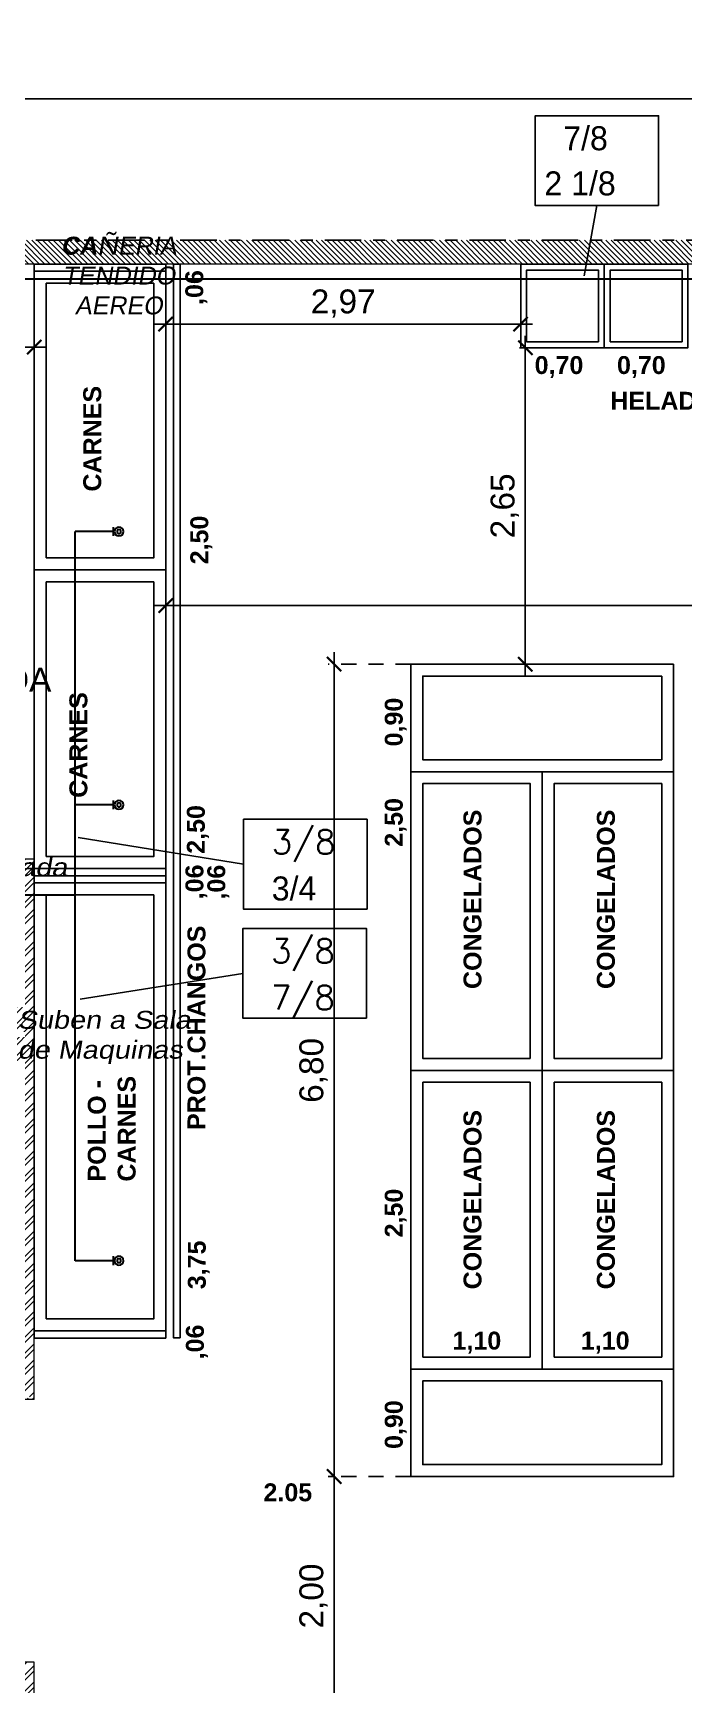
# Model space of a CAD drawing. Header units: metres. Extents: x 1093 to 1459, y -137 to 62.
# Drawn here: x 1280.34 to 1285.79, y -12.56 to 1.27 of the extents above; entities that cross this region are included whole.
import ezdxf

# ---------------------------------------------------------------- set-up
doc = ezdxf.new("R2010")
doc.units = ezdxf.units.M
doc.header["$LTSCALE"] = 0.508
doc.header["$PDMODE"] = 1
doc.header["$PDSIZE"] = -2
doc.linetypes.add('ACAD_ISO10W100', pattern=[18, 12, -3, 0, -3])
doc.linetypes.add('HIDDEN', pattern=[0.375, 0.25, -0.125])
doc.layers.get('0').update_dxf_attribs({"color": 9})
doc.layers.get('Defpoints').update_dxf_attribs({"color": 9})
for name, color, linetype in [('1-EJES', 9, 'ACAD_ISO10W100'), ('2-texto', 9, 'Continuous'), ('3-muros', 9, 'Continuous'), ('3-tabiques', 9, 'Continuous'), ('7-artef', 9, 'Continuous'), ('7-equipamiento', 9, 'Continuous'), ('8-cota equipam.', 9, 'Continuous'), ('8-cotas-100', 9, 'Continuous'), ('9-Hatch', 9, 'Continuous'), ('9-Hatch existente', 9, 'Continuous'), ('IFA-MEDIA 02', 40, 'Continuous'), ('IFA-TEXTOS', 70, 'Continuous')]:
    doc.layers.add(name, color=color, linetype=linetype)
doc.layers.add('IFA-MEDIA 01', color=30, linetype='Continuous', lineweight=30)
doc.styles.add('ARIAL', font='arial.ttf', dxfattribs={"width": 1.15, "oblique": 10})
doc.styles.add('Helvetica (bold)', font='')
doc.styles.add('swiss', font='swissel.ttf')
doc.styles.get('Helvetica (bold)').set_extended_font_data('Helvetica', bold=True)
doc.dimstyles.new('dim-100', dxfattribs={"dimtxt": 0.2, "dimasz": 0.12, "dimexe": 0.05, "dimexo": 0, "dimgap": 0.05, "dimtad": 1, "dimzin": 4, "dimtxsty": 'swiss', "dimblk": 'ARCHTICK', "dimcen": 0.5, "dimdle": 0.1, "dimclrd": 256, "dimclre": 252, "dimclrt": 256, "dimadec": 0, "dimazin": 0, "dimtfac": 1, "dimtix": 1, "dimtmove": 2, "dimatfit": 3, "dimldrblk": 'OPEN30', "dimfxl": 0.05, "dimtolj": 1, "dimtzin": 0, "dimarcsym": 0})

# ---------------------------------------------------------------- blocks, each defined once
blk = doc.blocks.new('_ARCHTICK')
at = {"color": 0, "linetype": 'ByBlock', "const_width": 0.15}
blk.add_lwpolyline([(-0.5, -0.5), (0.5, 0.5)], dxfattribs=at)
blk = doc.blocks.new('*D24')
at = {"layer": '8-cotas-100', "linetype": 'Continuous', "lineweight": -2, "transparency": 16777216}
blk.add_line((1261.724, 0.717), (1287.424, 0.717), dxfattribs=at)
at = {"layer": '8-cotas-100', "color": 252, "linetype": 'Continuous', "lineweight": -2, "transparency": 16777216}
for p, q in [((1261.824, -0.467), (1261.824, 0.767)), ((1287.324, -0.467), (1287.324, 0.767))]:
    blk.add_line(p, q, dxfattribs=at)
at = {"layer": 'Defpoints', "color": 0, "linetype": 'Continuous', "transparency": 16777216}
for p in [(1287.324, 0.717), (1261.824, -0.467), (1287.324, -0.467)]:
    blk.add_point(p, dxfattribs=at)
at = {"layer": '8-cotas-100', "linetype": 'Continuous', "lineweight": -2, "transparency": 16777216, "xscale": 0.12, "yscale": 0.12, "zscale": 0.12, "rotation": 180}
blk.add_blockref('_ARCHTICK', (1261.824, 0.717), dxfattribs=at)
at = {"layer": '8-cotas-100', "linetype": 'Continuous', "lineweight": -2, "transparency": 16777216, "xscale": 0.12, "yscale": 0.12, "zscale": 0.12}
blk.add_blockref('_ARCHTICK', (1287.324, 0.717), dxfattribs=at)
at = {"layer": '8-cotas-100', "linetype": 'Continuous', "lineweight": 0, "transparency": 16777216, "insert": (1274.574, 0.889), "char_height": 0.2, "attachment_point": 5, "style": 'swiss'}
blk.add_mtext('\\A1;25,50', dxfattribs=at)
blk = doc.blocks.new('_Open30')
at = {"color": 0, "linetype": 'ByBlock', "lineweight": -2}
for p, q in [((-1, 0.27), (0, 0)), ((0, 0), (-1, -0.27)), ((0, 0), (-1, 0))]:
    blk.add_line(p, q, dxfattribs=at)
blk = doc.blocks.new('*D61')
at = {"layer": '8-cotas-100', "color": 252, "linetype": 'Continuous', "lineweight": -2, "transparency": 16777216}
for p, q in [((1301.974, -0.667), (1301.974, -3.576)), ((1281.454, -0.697), (1281.454, -3.576))]:
    blk.add_line(p, q, dxfattribs=at)
at = {"layer": '8-cotas-100', "linetype": 'Continuous', "lineweight": -2, "transparency": 16777216}
blk.add_line((1281.354, -3.526), (1302.074, -3.526), dxfattribs=at)
at = {"layer": 'Defpoints', "color": 0, "linetype": 'Continuous', "transparency": 16777216}
for p in [(1301.974, -0.667), (1281.454, -0.697), (1301.974, -3.526)]:
    blk.add_point(p, dxfattribs=at)
at = {"layer": '8-cotas-100', "linetype": 'Continuous', "lineweight": -2, "transparency": 16777216, "xscale": 0.12, "yscale": 0.12, "zscale": 0.12, "rotation": 180}
blk.add_blockref('_ARCHTICK', (1281.454, -3.526), dxfattribs=at)
at = {"layer": '8-cotas-100', "linetype": 'Continuous', "lineweight": -2, "transparency": 16777216, "xscale": 0.12, "yscale": 0.12, "zscale": 0.12}
blk.add_blockref('_ARCHTICK', (1301.974, -3.526), dxfattribs=at)
at = {"layer": '8-cotas-100', "linetype": 'Continuous', "lineweight": 0, "transparency": 16777216, "insert": (1291.714, -3.354), "char_height": 0.2, "attachment_point": 5, "style": 'swiss'}
blk.add_mtext('\\A1;20,52', dxfattribs=at)
blk = doc.blocks.new('*D147')
at = {"layer": '8-cotas-100', "color": 252, "linetype": 'HIDDEN', "lineweight": -2, "transparency": 16777216}
for p, q in [((1284.424, -1.017), (1284.424, -1.219)), ((1281.454, -1.367), (1281.454, -1.119))]:
    blk.add_line(p, q, dxfattribs=at)
at = {"layer": '8-cotas-100', "linetype": 'Continuous', "lineweight": -2, "transparency": 16777216}
blk.add_line((1284.524, -1.169), (1281.354, -1.169), dxfattribs=at)
at = {"layer": 'Defpoints', "color": 0, "linetype": 'Continuous', "transparency": 16777216}
for p in [(1284.424, -1.017), (1281.454, -1.169), (1281.454, -1.367)]:
    blk.add_point(p, dxfattribs=at)
at = {"layer": '8-cotas-100', "linetype": 'Continuous', "lineweight": -2, "transparency": 16777216, "xscale": 0.12, "yscale": 0.12, "zscale": 0.12, "rotation": 180}
blk.add_blockref('_ARCHTICK', (1281.454, -1.169), dxfattribs=at)
at = {"layer": '8-cotas-100', "linetype": 'Continuous', "lineweight": -2, "transparency": 16777216, "xscale": 0.12, "yscale": 0.12, "zscale": 0.12}
blk.add_blockref('_ARCHTICK', (1284.424, -1.169), dxfattribs=at)
at = {"layer": '8-cotas-100', "linetype": 'Continuous', "lineweight": 0, "transparency": 16777216, "insert": (1282.939, -0.998), "char_height": 0.2, "attachment_point": 5, "style": 'swiss'}
blk.add_mtext('\\A1;2,97', dxfattribs=at)
blk = doc.blocks.new('*D148')
at = {"layer": '8-cotas-100', "color": 252, "linetype": 'HIDDEN', "lineweight": -2, "transparency": 16777216}
for p, q in [((1285.104, -1.367), (1284.413, -1.367)), ((1285.104, -4.016), (1284.413, -4.016))]:
    blk.add_line(p, q, dxfattribs=at)
at = {"layer": '8-cotas-100', "linetype": 'Continuous', "lineweight": -2, "transparency": 16777216}
blk.add_line((1284.463, -4.116), (1284.463, -1.267), dxfattribs=at)
at = {"layer": 'Defpoints', "color": 0, "linetype": 'Continuous', "transparency": 16777216}
for p in [(1284.463, -1.367), (1285.104, -1.367), (1285.104, -4.016)]:
    blk.add_point(p, dxfattribs=at)
at = {"layer": '8-cotas-100', "linetype": 'Continuous', "lineweight": -2, "transparency": 16777216, "xscale": 0.12, "yscale": 0.12, "zscale": 0.12}
for p, rotation in [((1284.463, -1.367), 90), ((1284.463, -4.016), 270)]:
    blk.add_blockref('_ARCHTICK', p, dxfattribs=dict(at, rotation=rotation))
at = {"layer": '8-cotas-100', "linetype": 'Continuous', "lineweight": 0, "transparency": 16777216, "insert": (1284.291, -2.691), "char_height": 0.2, "attachment_point": 5, "rotation": 90, "style": 'swiss'}
blk.add_mtext('\\A1;2,65', dxfattribs=at)
blk = doc.blocks.new('*D149')
at = {"layer": '8-cotas-100', "linetype": 'Continuous', "lineweight": -2, "transparency": 16777216}
blk.add_line((1282.863, -3.916), (1282.863, -10.916), dxfattribs=at)
at = {"layer": '8-cotas-100', "color": 252, "linetype": 'HIDDEN', "lineweight": -2, "transparency": 16777216}
for p, q in [((1283.504, -4.016), (1282.813, -4.016)), ((1283.504, -10.816), (1282.813, -10.816))]:
    blk.add_line(p, q, dxfattribs=at)
at = {"layer": 'Defpoints', "color": 0, "linetype": 'Continuous', "transparency": 16777216}
for p in [(1283.504, -4.016), (1282.863, -10.816), (1283.504, -10.816)]:
    blk.add_point(p, dxfattribs=at)
at = {"layer": '8-cotas-100', "linetype": 'Continuous', "lineweight": -2, "transparency": 16777216, "xscale": 0.12, "yscale": 0.12, "zscale": 0.12}
for p, rotation in [((1282.863, -4.016), 90), ((1282.863, -10.816), 270)]:
    blk.add_blockref('_ARCHTICK', p, dxfattribs=dict(at, rotation=rotation))
at = {"layer": '8-cotas-100', "linetype": 'Continuous', "lineweight": 0, "transparency": 16777216, "insert": (1282.691, -7.416), "char_height": 0.2, "attachment_point": 5, "rotation": 90, "style": 'swiss'}
blk.add_mtext('\\A1;6,80', dxfattribs=at)
blk = doc.blocks.new('*D150')
at = {"layer": '8-cotas-100', "linetype": 'Continuous', "lineweight": -2, "transparency": 16777216}
blk.add_line((1282.863, -10.716), (1282.863, -12.917), dxfattribs=at)
at = {"layer": '8-cotas-100', "color": 252, "linetype": 'HIDDEN', "lineweight": -2, "transparency": 16777216}
for p, q in [((1282.863, -10.816), (1282.813, -10.816)), ((1283.324, -12.817), (1282.813, -12.817))]:
    blk.add_line(p, q, dxfattribs=at)
at = {"layer": 'Defpoints', "color": 0, "linetype": 'Continuous', "transparency": 16777216}
for p in [(1282.863, -10.816), (1282.863, -12.817), (1283.324, -12.817)]:
    blk.add_point(p, dxfattribs=at)
at = {"layer": '8-cotas-100', "linetype": 'Continuous', "lineweight": -2, "transparency": 16777216, "xscale": 0.12, "yscale": 0.12, "zscale": 0.12}
for p, rotation in [((1282.863, -10.816), 90), ((1282.863, -12.817), 270)]:
    blk.add_blockref('_ARCHTICK', p, dxfattribs=dict(at, rotation=rotation))
at = {"layer": '8-cotas-100', "linetype": 'Continuous', "lineweight": 0, "transparency": 16777216, "insert": (1282.691, -11.816), "char_height": 0.2, "attachment_point": 5, "rotation": 90, "style": 'swiss'}
blk.add_mtext('\\A1;2,00', dxfattribs=at)
blk = doc.blocks.new('*D289')
at = {"layer": '8-cotas-100', "linetype": 'Continuous', "lineweight": -2, "transparency": 16777216}
blk.add_line((1278.354, -1.361), (1280.454, -1.361), dxfattribs=at)
at = {"layer": '8-cotas-100', "color": 252, "linetype": 'HIDDEN', "lineweight": -2, "transparency": 16777216}
for p, q in [((1278.454, -1.361), (1278.454, -1.411)), ((1280.354, -1.361), (1280.354, -1.311))]:
    blk.add_line(p, q, dxfattribs=at)
at = {"layer": 'Defpoints', "color": 0, "linetype": 'Continuous', "transparency": 16777216}
for p in [(1278.454, -1.361), (1280.354, -1.361), (1280.354, -1.361)]:
    blk.add_point(p, dxfattribs=at)
at = {"layer": '8-cotas-100', "linetype": 'Continuous', "lineweight": -2, "transparency": 16777216, "xscale": 0.12, "yscale": 0.12, "zscale": 0.12, "rotation": 180}
blk.add_blockref('_ARCHTICK', (1278.454, -1.361), dxfattribs=at)
at = {"layer": '8-cotas-100', "linetype": 'Continuous', "lineweight": -2, "transparency": 16777216, "xscale": 0.12, "yscale": 0.12, "zscale": 0.12}
blk.add_blockref('_ARCHTICK', (1280.354, -1.361), dxfattribs=at)
at = {"layer": '8-cotas-100', "linetype": 'Continuous', "lineweight": 0, "transparency": 16777216, "insert": (1279.404, -1.189), "char_height": 0.2, "attachment_point": 5, "style": 'swiss'}
blk.add_mtext('\\A1;1,90', dxfattribs=at)
blk = doc.blocks.new('EE')
blk.add_line((0.064, -0.05), (0.064, 0.05))
for radius in [0.0504, 0.0225]:
    blk.add_circle((0, 0), radius)

msp = doc.modelspace()

# ---------------------------------------------------------------- hatches: boundary and pattern name
at = {"layer": '9-Hatch', "lineweight": 0}
h = msp.add_hatch(dxfattribs=at)
h.set_pattern_fill('ANSI32', color=256, scale=0.01)
h.paths.add_polyline_path([(1280.354, -5.647), (1278.453, -5.647), (1278.453, -5.621), (1278.253, -5.621), (1278.253, -5.847), (1280.154, -5.847), (1280.154, -10.171), (1280.304, -10.171), (1280.304, -10.124), (1280.314, -10.124), (1280.314, -10.171), (1280.354, -10.171)])
h.paths.add_polyline_path([(1278.454, -0.667), (1278.254, -0.667), (1278.254, -4.437), (1278.454, -4.437)])
h.paths.add_polyline_path([(1278.069, -1.383), (1278.618, -1.383), (1278.618, -0.955), (1278.069, -0.955)], flags=9)
h.paths.add_polyline_path([(1278.081, -4.696), (1280.526, -4.696), (1280.526, -3.947), (1278.081, -3.947)], flags=9)
h = msp.add_hatch(dxfattribs=at)
h.set_pattern_fill('ANSI32', color=256, scale=0.01)
h.paths.add_polyline_path([(1280.354, -12.371), (1280.314, -12.371), (1280.314, -12.418), (1280.304, -12.418), (1280.304, -12.371), (1280.154, -12.371), (1280.154, -12.418), (1280.154, -20.903), (1280.157, -20.903), (1280.157, -23.403), (1280.154, -33.617), (1280.154, -33.791), (1280.354, -33.792)])
at = {"layer": '9-Hatch existente', "linetype": 'Continuous', "lineweight": 0}
h = msp.add_hatch(dxfattribs=at)
h.set_pattern_fill('ANSI31', color=256, scale=0.01, angle=-90)
h.paths.add_polyline_path([(1287.324, 12.133), (1287.524, 12.133), (1287.524, -0.607), (1287.524, -0.667), (1262.024, -0.667), (1262.085, -12.989), (1258.774, -12.989), (1258.774, -37.917), (1258.574, -37.917), (1258.574, -12.817), (1261.824, -12.817), (1261.824, -0.467), (1287.324, -0.467)])

# ---------------------------------------------------------------- linework, layer by layer
at = {"layer": '1-EJES', "linetype": 'ACAD_ISO10W100', "ltscale": 0.05}
msp.add_line((1287.324, -0.467), (1261.824, -0.467), dxfattribs=at)
at = {"layer": '3-muros', "linetype": 'Continuous', "lineweight": 0}
msp.add_line((1287.524, -0.667), (1262.024, -0.667), dxfattribs=at)
at = {"layer": '3-tabiques', "linetype": 'Continuous', "lineweight": 0}
for p, q in [((1280.354, -5.647), (1278.453, -5.647)), ((1280.354, -10.171), (1280.354, -5.647)), ((1280.354, -10.171), (1280.154, -10.171)), ((1280.354, -12.371), (1280.154, -12.371)), ((1280.354, -33.792), (1280.354, -12.371))]:
    msp.add_line(p, q, dxfattribs=at)
at = {"layer": '7-artef', "flags": 128}
msp.add_lwpolyline([(1281.518, -0.667), (1281.574, -0.667), (1281.574, -9.654), (1281.518, -9.654)], close=True, dxfattribs=at)
at = {"layer": '7-equipamiento'}
for p, q in [((1283.504, -9.916), (1283.504, -7.416)), ((1283.504, -7.416), (1284.604, -7.416)), ((1284.604, -7.416), (1284.604, -9.916)), ((1283.604, -9.816), (1283.604, -7.516)), ((1283.604, -7.516), (1284.504, -7.516)), ((1284.504, -7.516), (1284.504, -9.816)), ((1284.704, -9.816), (1284.704, -7.516)), ((1284.704, -7.516), (1285.604, -7.516)), ((1285.604, -7.516), (1285.604, -9.816)), ((1284.504, -9.816), (1283.604, -9.816)), ((1285.604, -9.816), (1284.704, -9.816))]:
    msp.add_line(p, q, dxfattribs=at)
for points in [[(1281.454, -0.667), (1280.354, -0.667), (1280.354, -0.727), (1281.454, -0.727)], [(1284.424, -1.367), (1285.124, -1.367), (1285.124, -0.667), (1284.424, -0.667)], [(1285.124, -1.367), (1285.824, -1.367), (1285.824, -0.667), (1285.124, -0.667)], [(1280.354, -3.227), (1281.454, -3.227), (1281.454, -0.727), (1280.354, -0.727)], [(1280.454, -3.127), (1281.354, -3.127), (1281.354, -0.827), (1280.454, -0.827)], [(1284.474, -1.317), (1285.074, -1.317), (1285.074, -0.717), (1284.474, -0.717)], [(1285.174, -1.317), (1285.774, -1.317), (1285.774, -0.717), (1285.174, -0.717)], [(1280.354, -5.727), (1281.454, -5.727), (1281.454, -3.227), (1280.354, -3.227)], [(1280.454, -5.627), (1281.354, -5.627), (1281.354, -3.327), (1280.454, -3.327)], [(1285.704, -4.016), (1285.704, -4.916), (1283.504, -4.916), (1283.504, -4.016)], [(1285.604, -4.116), (1285.604, -4.816), (1283.604, -4.816), (1283.604, -4.116)], [(1284.604, -7.416), (1283.504, -7.416), (1283.504, -4.916), (1284.604, -4.916)], [(1285.704, -7.416), (1284.604, -7.416), (1284.604, -4.916), (1285.704, -4.916)], [(1284.504, -7.316), (1283.604, -7.316), (1283.604, -5.016), (1284.504, -5.016)], [(1285.604, -7.316), (1284.704, -7.316), (1284.704, -5.016), (1285.604, -5.016)], [(1281.454, -5.727), (1280.354, -5.727), (1280.354, -5.787), (1281.454, -5.787)], [(1281.454, -5.787), (1280.354, -5.787), (1280.354, -5.847), (1281.454, -5.847)], [(1280.354, -9.597), (1281.454, -9.597), (1281.454, -5.847), (1280.354, -5.847)], [(1280.454, -9.497), (1281.354, -9.497), (1281.354, -5.947), (1280.454, -5.947)], [(1285.704, -9.916), (1284.604, -9.916), (1284.604, -7.416), (1285.704, -7.416)], [(1281.454, -9.597), (1280.354, -9.597), (1280.354, -9.657), (1281.454, -9.657)], [(1285.704, -9.916), (1285.704, -10.816), (1283.504, -10.816), (1283.504, -9.916)], [(1285.604, -10.016), (1285.604, -10.716), (1283.604, -10.716), (1283.604, -10.016)]]:
    msp.add_lwpolyline(points, close=True, dxfattribs=at)
at = {"layer": 'IFA-MEDIA 01'}
for p, q in [((1279.616, -0.79), (1287.689, -0.79)), ((1281.016, -2.906), (1280.695, -2.906)), ((1281.016, -5.194), (1280.695, -5.194)), ((1280.695, -5.95), (1279.716, -5.95)), ((1281.016, -9.009), (1280.695, -9.009))]:
    msp.add_line(p, q, dxfattribs=at)
at = {"layer": 'IFA-MEDIA 01', "ltscale": 2}
msp.add_line((1280.695, -9.009), (1280.695, -2.906), dxfattribs=at)
at = {"layer": 'IFA-MEDIA 02'}
for p, q in [((1285.062, -0.177), (1284.956, -0.766)), ((1282.106, -5.69), (1280.722, -5.467)), ((1282.1, -6.604), (1280.737, -6.819))]:
    msp.add_line(p, q, dxfattribs=at)
for points in [[(1285.578, -0.177), (1284.546, -0.177), (1284.546, 0.575), (1285.578, 0.575)], [(1283.139, -6.067), (1282.106, -6.067), (1282.106, -5.314), (1283.139, -5.314)], [(1283.133, -6.98), (1282.1, -6.98), (1282.1, -6.228), (1283.133, -6.228)]]:
    msp.add_lwpolyline(points, close=True, dxfattribs=at)

# ---------------------------------------------------------------- block references
at = {"layer": 'IFA-MEDIA 01', "xscale": -0.7326479330658913, "yscale": 0.7326479330658913, "zscale": 0.7326479323687951}
for p in [(1281.063, -2.906), (1281.063, -5.194), (1281.063, -9.009)]:
    msp.add_blockref('EE', p, dxfattribs=at)

# ---------------------------------------------------------------- texts
at = {"layer": '2-texto', "char_height": 0.15, "attachment_point": 1, "rotation": 90}
for s, insert in [('{\\fArial|b1|i0|c0|p34;CARNES}', (1280.764, -2.571)), ('{\\fArial|b1|i0|c0|p34;CARNES}', (1280.648, -5.135)), ('{\\fArial|b1|i0|c0|p34;CONGELADOS}', (1283.946, -6.735)), ('{\\fArial|b1|i0|c0|p34;CONGELADOS}', (1285.062, -6.735)), ('{\\fArial|b1|i0|c0|p34;PROT.CHANGOS}', (1281.636, -7.915)), ('{\\fArial|b1|i0|c0|p34;POLLO - CARNES}', (1280.802, -8.347)), ('{\\fArial|b1|i0|c0|p34;CONGELADOS}', (1283.946, -9.249)), ('{\\fArial|b1|i0|c0|p34;CONGELADOS}', (1285.062, -9.249))]:
    msp.add_mtext_dynamic_manual_height_columns(s, width=1.27012, gutter_width=1, heights=[0], dxfattribs=dict(at, insert=insert))
at = {"layer": '2-texto', "insert": (1285.174, -1.736), "char_height": 0.13045, "attachment_point": 1}
msp.add_mtext_dynamic_manual_height_columns('{\\fArial|b1|i0|c0|p34;\\H1.1499x;HELADERAS}', width=1.27012, gutter_width=1, heights=[0], dxfattribs=at)
at = {"layer": '2-texto', "insert": (1252.265, -4.046), "char_height": 0.2, "width": 54.0984, "attachment_point": 1, "style": 'swiss'}
msp.add_mtext('\\pi25.888;{\\fArial|b0|i0|c0|p34;PERSONALIZADA\\P\\pi26.481;CARNES}', dxfattribs=at)
at = {"layer": '8-cota equipam.', "lineweight": 0, "style": 'Helvetica (bold)'}
for s, p in [(',06', (1281.768, -1.009)), ('2,50', (1281.81, -3.18)), ('0,90', (1283.437, -4.704)), ('2,50', (1281.781, -5.603)), ('2,50', (1283.437, -5.544)), (',06', (1281.769, -5.984)), (',06', (1281.952, -5.986)), ('2,50', (1283.437, -8.814)), ('3,75', (1281.789, -9.248)), (',06', (1281.773, -9.835)), ('0,90', (1283.437, -10.585))]:
    msp.add_text(s, height=0.1499, rotation=90, dxfattribs=at).set_placement(p)
for s, p in [('0,70', (1284.541, -1.587)), ('0,70', (1285.23, -1.587)), ('1,10', (1283.854, -9.753)), ('1,10', (1284.928, -9.753)), ('2.05', (1282.272, -11.023))]:
    msp.add_text(s, height=0.1499, dxfattribs=at).set_placement(p)
at = {"layer": 'IFA-MEDIA 02', "width": 1.0497, "attachment_point": 1}
for s, insert, char_height in [('{\\Ftxt|c0;7/8}', (1284.78, 0.487), 0.20101), ('{\\Ftxt|c0;2 1/8}', (1284.622, 0.109), 0.20101), ('{\\Ftxt.shx|c0;3/8}', (1282.341, -5.403), 0.20101), ('3/4', (1282.341, -5.793), 0.201), ('{\\Ftxt.shx|c0;3/8}', (1282.335, -6.316), 0.20101), ('{\\Ftxt.shx|c0;7/8}', (1282.335, -6.706), 0.20101)]:
    msp.add_mtext(s, dxfattribs=dict(at, insert=insert, char_height=char_height))
at = {"layer": 'IFA-TEXTOS', "color": 70, "char_height": 0.15, "style": 'ARIAL'}
for s, insert, width, attachment_point in [('{\\fArial|b1|i0|c238|p34;CA}Ñ{\\fArial|b0|i0|c238|p34;ERIA TENDIDO AEREO}', (1281.06, -0.438), 1.47568, 2), ('  Bajada', (1279.746, -5.64), 2.04242, 1), ('Suben a Sala \\Pde Maquinas', (1280.215, -6.918), 2.04242, 1)]:
    msp.add_mtext(s, dxfattribs=dict(at, insert=insert, width=width, attachment_point=attachment_point))

# ---------------------------------------------------------------- dimensions: what is measured, and where the dimension line sits
at = {"layer": '8-cotas-100', "linetype": 'Continuous', "lineweight": 0}
for base, p1, p2, picture, middle in [((1287.324, 0.717), (1261.824, -0.467), (1287.324, -0.467), '*D24', (1274.574, 0.889)), ((1301.974, -3.526), (1281.454, -0.697), (1301.974, -0.667), '*D61', (1291.714, -3.354)), ((1281.454, -1.169), (1284.424, -1.017), (1281.454, -1.367), '*D147', (1282.939, -0.998)), ((1280.354, -1.361), (1278.454, -1.361), (1280.354, -1.361), '*D289', (1279.404, -1.189))]:
    dim = msp.add_linear_dim(base=base, p1=p1, p2=p2, dimstyle='dim-100', dxfattribs=at)
    dim.commit()
    dim.dimension.update_dxf_attribs({"geometry": picture, "text_midpoint": middle})
for base, p1, p2, picture, middle in [((1284.463, -1.367), (1285.104, -4.016), (1285.104, -1.367), '*D148', (1284.291, -2.691)), ((1282.863, -10.816), (1283.504, -4.016), (1283.504, -10.816), '*D149', (1282.691, -7.416)), ((1282.863, -12.817), (1282.863, -10.816), (1283.324, -12.817), '*D150', (1282.691, -11.816))]:
    dim = msp.add_linear_dim(base=base, p1=p1, p2=p2, angle=90, dimstyle='dim-100', dxfattribs=at)
    dim.commit()
    dim.dimension.update_dxf_attribs({"geometry": picture, "text_midpoint": middle})

doc.saveas('drawing.dxf')
